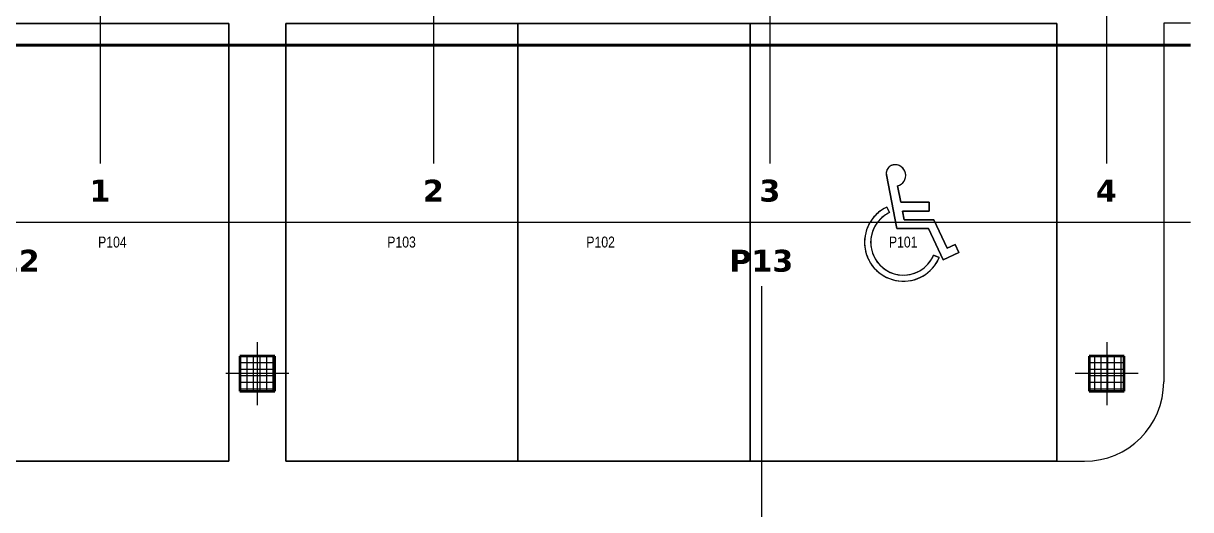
# Model space of a CAD drawing. Extents: x -932 to 937, y -179 to 471.
# Drawn here: x 115.6 to 382, y 145.9 to 257 of the extents above; entities that cross this region are included whole.
import ezdxf
from ezdxf.lldxf.tags import DXFTag

# ---------------------------------------------------------------- set-up
doc = ezdxf.new("R2010")
doc.units = 0
doc.layers.get('0').update_dxf_attribs({"lineweight": 13})
for name, color, linetype, lineweight, true_color in [('A-____-MATC-OTLN', 7, 'Strichpunkt - Mittel', 40, 0x0080ff), ('A-DETL-____-OTLN', 5, 'Continuous', 9, 0x0000ff), ('S-GRID-____-IDEN', 7, 'Continuous', 9, 0x5555aa)]:
    doc.layers.add(name, color=color, linetype=linetype, lineweight=lineweight, true_color=true_color)
for name, color, linetype, lineweight in [('A-DETL-____-THIN', 7, 'Continuous', 9), ('A-FLOR-____-OTLN', 7, 'Continuous', 9), ('C-PRKG-____-IDEN', 7, 'Continuous', 5), ('C-PRKG-____-OTLN', 7, 'Continuous', 9), ('S-COLS-____-MCUT', 7, 'Continuous', 35), ('S-COLS-____-OTLN', 7, 'Continuous', 9), ('S-GRID-____-OTLN', 7, 'Continuous', 5)]:
    doc.layers.add(name, color=color, linetype=linetype, lineweight=lineweight)
doc.styles.get("Standard").update_dxf_attribs({"font": 'arial.ttf'})
tags = doc.linetypes.add('_Rasterlinie_', pattern=[0.375, 0.2, -0.05, 0.075, -0.05]).pattern_tags.tags
tags[10:11] = [DXFTag(74, 4), DXFTag(75, 0), DXFTag(340, '0'), DXFTag(46, 1.0), DXFTag(50, 0.0), DXFTag(44, 0.0), DXFTag(45, 0.0)]
tags[8:9] = [DXFTag(74, 4), DXFTag(75, 0), DXFTag(340, '0'), DXFTag(46, 1.0), DXFTag(50, 0.0), DXFTag(44, 0.0), DXFTag(45, 0.0)]
tags[6:7] = [DXFTag(74, 4), DXFTag(75, 0), DXFTag(340, '0'), DXFTag(46, 1.0), DXFTag(50, 0.0), DXFTag(44, 0.0), DXFTag(45, 0.0)]
tags[4:5] = [DXFTag(74, 4), DXFTag(75, 0), DXFTag(340, '0'), DXFTag(46, 1.0), DXFTag(50, 0.0), DXFTag(44, 0.0), DXFTag(45, 0.0)]
tags = doc.linetypes.add('_Strichpunkt - Mittel_', pattern=[0.35, 0.15, -0.1, 0, -0.1]).pattern_tags.tags
tags[10:11] = [DXFTag(74, 4), DXFTag(75, 0), DXFTag(340, '0'), DXFTag(46, 1.0), DXFTag(50, 0.0), DXFTag(44, 0.0), DXFTag(45, 0.0)]
tags[8:9] = [DXFTag(74, 4), DXFTag(75, 0), DXFTag(340, '0'), DXFTag(46, 1.0), DXFTag(50, 0.0), DXFTag(44, 0.0), DXFTag(45, 0.0)]
tags[6:7] = [DXFTag(74, 4), DXFTag(75, 0), DXFTag(340, '0'), DXFTag(46, 1.0), DXFTag(50, 0.0), DXFTag(44, 0.0), DXFTag(45, 0.0)]
tags[4:5] = [DXFTag(74, 4), DXFTag(75, 0), DXFTag(340, '0'), DXFTag(46, 1.0), DXFTag(50, 0.0), DXFTag(44, 0.0), DXFTag(45, 0.0)]
tags = doc.linetypes.add('Strichpunkt - Mittel', pattern=[0.35, 0.15, -0.1, 0, -0.1]).pattern_tags.tags
tags[10:11] = [DXFTag(74, 4), DXFTag(75, 0), DXFTag(340, '0'), DXFTag(46, 1.0), DXFTag(50, 0.0), DXFTag(44, 0.0), DXFTag(45, 0.0)]
tags[8:9] = [DXFTag(74, 4), DXFTag(75, 0), DXFTag(340, '0'), DXFTag(46, 1.0), DXFTag(50, 0.0), DXFTag(44, 0.0), DXFTag(45, 0.0)]
tags[6:7] = [DXFTag(74, 4), DXFTag(75, 0), DXFTag(340, '0'), DXFTag(46, 1.0), DXFTag(50, 0.0), DXFTag(44, 0.0), DXFTag(45, 0.0)]
tags[4:5] = [DXFTag(74, 4), DXFTag(75, 0), DXFTag(340, '0'), DXFTag(46, 1.0), DXFTag(50, 0.0), DXFTag(44, 0.0), DXFTag(45, 0.0)]

# ---------------------------------------------------------------- blocks, each defined once
blk = doc.blocks.new('Referenz-A0UJ2H3XXE', base_point=(-911.85, -117.71))
at = {"layer": 'A-____-MATC-OTLN', "color": 0, "linetype": 'Strichpunkt - Mittel', "ltscale": 0.4}
blk.add_line((-911.85, 251.99), (382.01, 251.99), dxfattribs=at)
at = {"layer": 'A-DETL-____-OTLN', "color": 0, "linetype": '_Strichpunkt - Mittel_', "ltscale": 0.13}
for p, q in [((168.96, 184.19), (168.96, 169.79)), ((362.86, 184.19), (362.86, 169.79)), ((176.16, 176.99), (161.76, 176.99)), ((370.06, 176.99), (355.66, 176.99))]:
    blk.add_line(p, q, dxfattribs=at)
at = {"layer": 'A-DETL-____-THIN', "color": 0, "linetype": 'Continuous', "ltscale": 0.13}
for p, q in [((375.86, 256.99), (375.86, 175.09)), ((351.46, 156.99), (357.76, 156.99))]:
    blk.add_line(p, q, dxfattribs=at)
blk.add_ellipse((357.76, 175.09), major_axis=(0, -18.1), ratio=1, start_param=0, end_param=1.570796, dxfattribs=at)
at = {"layer": 'A-FLOR-____-OTLN', "color": 0, "linetype": 'Continuous', "ltscale": 0.13}
for p, q in [((375.86, 256.99), (375.86, 257.01)), ((382.01, 256.99), (375.86, 256.99))]:
    blk.add_line(p, q, dxfattribs=at)
at = {"layer": 'C-PRKG-____-OTLN', "color": 0, "linetype": 'Continuous', "ltscale": 0.13}
for p, q in [((162.46, 256.97), (109.46, 256.97)), ((162.46, 256.97), (109.46, 256.97)), ((109.46, 256.97), (162.46, 256.97)), ((162.46, 157), (162.46, 256.97)), ((162.46, 156.99), (162.46, 256.97)), ((162.46, 256.97), (162.46, 157)), ((162.46, 256.97), (162.46, 256.97)), ((228.46, 256.97), (175.46, 256.97)), ((175.46, 157), (175.46, 256.97)), ((228.46, 256.97), (175.46, 256.97)), ((175.46, 256.97), (175.46, 156.99)), ((175.46, 157), (175.46, 256.97)), ((175.46, 256.97), (228.46, 256.97)), ((175.46, 256.97), (175.46, 256.97)), ((281.46, 256.97), (228.46, 256.97)), ((228.46, 157), (228.46, 256.97)), ((281.46, 256.97), (228.46, 256.97)), ((228.46, 256.97), (228.46, 156.99)), ((228.46, 157), (228.46, 256.97)), ((228.46, 256.97), (281.46, 256.97)), ((228.46, 256.97), (228.46, 256.97)), ((228.46, 157), (228.46, 256.97)), ((228.46, 156.99), (228.46, 256.97)), ((228.46, 256.97), (228.46, 157)), ((228.46, 256.97), (228.46, 256.97)), ((281.46, 157), (281.46, 256.97)), ((281.46, 156.99), (281.46, 256.97)), ((281.46, 256.97), (281.46, 157)), ((281.46, 256.97), (281.46, 256.97)), ((351.46, 256.97), (281.46, 256.97)), ((351.46, 256.97), (281.46, 256.97)), ((281.46, 256.97), (281.46, 156.99)), ((281.46, 156.99), (281.46, 256.97)), ((281.46, 256.97), (351.46, 256.97)), ((281.46, 256.97), (281.46, 256.97)), ((351.46, 156.99), (351.46, 256.97)), ((351.46, 256.97), (351.46, 156.99)), ((351.46, 256.97), (351.46, 256.97)), ((312.53, 222.76), (312.53, 222.75)), ((312.57, 222.39), (314.95, 210.12)), ((314.95, 210.12), (312.57, 222.39)), ((316.98, 222.26), (316.98, 222.26)), ((315.82, 216.12), (315.09, 219.89)), ((315.09, 219.89), (315.82, 216.12)), ((315.09, 219.89), (315.09, 219.89)), ((322.34, 216.12), (315.82, 216.12)), ((315.82, 216.12), (322.34, 216.12)), ((315.82, 216.12), (315.82, 216.12)), ((322.34, 214.12), (322.34, 216.12)), ((322.34, 216.12), (322.34, 214.12)), ((322.34, 216.12), (322.34, 216.12)), ((313.28, 213.76), (312.68, 215.03)), ((312.68, 215.03), (313.28, 213.76)), ((312.68, 215.03), (312.68, 215.03)), ((313.28, 213.76), (313.28, 213.76)), ((316.6, 212.12), (316.21, 214.12)), ((316.21, 214.12), (322.34, 214.12)), ((322.34, 214.12), (316.21, 214.12)), ((316.21, 214.12), (316.6, 212.12)), ((316.21, 214.12), (316.21, 214.12)), ((322.34, 214.12), (322.34, 214.12)), ((323.42, 212.12), (316.6, 212.12)), ((316.6, 212.12), (323.42, 212.12)), ((316.6, 212.12), (316.6, 212.12)), ((326.46, 205.62), (323.42, 212.12)), ((323.42, 212.12), (326.46, 205.62)), ((323.42, 212.12), (323.42, 212.12)), ((314.95, 210.12), (322.15, 210.12)), ((322.15, 210.12), (314.95, 210.12)), ((314.95, 210.12), (314.95, 210.12)), ((322.15, 210.12), (325.49, 202.96)), ((325.49, 202.96), (322.15, 210.12)), ((322.15, 210.12), (322.15, 210.12)), ((307.57, 206.98), (307.57, 206.98)), ((328.27, 206.46), (326.46, 205.62)), ((326.46, 205.62), (328.27, 206.46)), ((326.46, 205.62), (326.46, 205.62)), ((329.11, 204.65), (328.27, 206.46)), ((328.27, 206.46), (329.11, 204.65)), ((328.27, 206.46), (328.27, 206.46)), ((324.64, 203.49), (323.35, 204.04)), ((323.35, 204.04), (324.64, 203.49)), ((323.35, 204.04), (323.35, 204.04)), ((324.64, 203.49), (324.64, 203.49)), ((325.49, 202.96), (329.11, 204.65)), ((329.11, 204.65), (325.49, 202.96)), ((325.49, 202.96), (325.49, 202.96)), ((329.11, 204.65), (329.11, 204.65)), ((162.46, 157), (109.46, 157)), ((162.46, 157), (109.46, 157)), ((109.46, 156.99), (162.46, 156.99)), ((162.46, 157), (162.46, 156.99)), ((228.46, 157), (175.46, 157)), ((228.46, 157), (175.46, 157)), ((175.46, 156.99), (175.46, 157)), ((175.46, 156.99), (228.46, 156.99)), ((281.46, 157), (228.46, 157)), ((281.46, 157), (228.46, 157)), ((228.46, 156.99), (228.46, 157)), ((228.46, 157), (228.46, 156.99)), ((228.46, 156.99), (281.46, 156.99)), ((281.46, 157), (281.46, 156.99)), ((351.46, 156.99), (281.46, 156.99)), ((281.46, 156.99), (351.46, 156.99)), ((351.46, 156.99), (281.46, 156.99)), ((281.46, 156.99), (281.46, 156.99)), ((351.46, 156.99), (351.46, 156.99))]:
    blk.add_line(p, q, dxfattribs=at)
for centre, major_axis, start_param, end_param in [((314.45, 222.75), (1.92, 0), 1.762783, 3.333579), ((314.45, 222.76), (1.92, 0), 2.548417, 2.80998), ((314.45, 222.76), (1.92, 0), 2.286663, 2.548181), ((314.45, 222.76), (1.92, 0), 1.762783, 2.286381), ((314.55, 222.26), (2.43, 0), 4.935437, 8.045968), ((314.55, 222.26), (2.43, 0), 0.725939, 1.762783), ((314.55, 222.26), (2.43, 0), 0.466728, 0.725737), ((314.45, 222.76), (1.92, 0), 3.071779, 3.333579), ((314.45, 222.76), (1.92, 0), 2.810196, 3.071779), ((314.55, 222.26), (2.43, 0), 5.713069, 5.972095), ((314.55, 222.26), (2.43, 0), 0.207517, 0.466551), ((314.55, 222.26), (2.43, 0), 5.97228, 6.231321), ((314.55, 222.26), (2.43, 0), 6.231491, 6.490702), ((314.55, 222.26), (2.43, 0), 4.935437, 5.712851), ((316.46, 206.98), (8.89, 0), 2.009748, 5.87914), ((316.46, 206.98), (7.49, 0), 2.009748, 5.87914), ((316.46, 206.98), (8.89, 0), 2.346277, 2.514451), ((316.46, 206.98), (8.89, 0), 2.009748, 2.346217), ((316.46, 206.98), (7.49, 0), 2.009748, 2.378262), ((316.46, 206.98), (8.89, 0), 2.682735, 2.85092), ((316.46, 206.98), (8.89, 0), 2.514505, 2.682686), ((316.46, 206.98), (7.49, 0), 2.56258, 2.746775), ((316.46, 206.98), (7.49, 0), 2.378331, 2.562518), ((316.46, 206.98), (8.89, 0), 3.019155, 3.187389), ((316.46, 206.98), (8.89, 0), 2.850967, 3.019155), ((316.46, 206.98), (7.49, 0), 2.931087, 3.115289), ((316.46, 206.98), (7.49, 0), 2.746832, 2.931032), ((316.46, 206.98), (8.89, 0), 3.187435, 3.355624), ((316.46, 206.98), (7.49, 0), 3.115343, 3.299545), ((316.46, 206.98), (7.49, 0), 3.299601, 3.483802), ((316.46, 206.98), (8.89, 0), 3.355671, 3.523858), ((316.46, 206.98), (8.89, 0), 3.523909, 3.692092), ((316.46, 206.98), (7.49, 0), 3.483862, 3.668059), ((316.46, 206.98), (7.49, 0), 3.668126, 5.694814), ((316.46, 206.98), (7.49, 0), 5.694883, 5.879078), ((316.46, 206.98), (8.89, 0), 5.710906, 5.879088), ((316.46, 206.98), (8.89, 0), 3.692149, 5.710848)]:
    blk.add_ellipse(centre, major_axis=major_axis, ratio=0.999794, start_param=start_param, end_param=end_param, dxfattribs=at)
at = {"layer": 'S-COLS-____-MCUT', "color": 0, "linetype": 'Continuous', "ltscale": 0.35}
for p, q in [((172.96, 180.99), (164.96, 180.99)), ((164.96, 180.99), (164.96, 172.99)), ((172.96, 172.99), (172.96, 180.99)), ((366.86, 180.99), (358.86, 180.99)), ((358.86, 180.99), (358.86, 172.99)), ((366.86, 172.99), (366.86, 180.99)), ((164.96, 172.99), (172.96, 172.99)), ((358.86, 172.99), (366.86, 172.99))]:
    blk.add_line(p, q, dxfattribs=at)
at = {"layer": 'S-COLS-____-OTLN', "color": 0, "linetype": 'Continuous', "ltscale": 0.13}
for p, q in [((164.96, 179.55), (172.96, 179.55)), ((165.12, 172.99), (165.12, 180.99)), ((166.62, 172.99), (166.62, 180.99)), ((168.12, 172.99), (168.12, 180.99)), ((169.62, 172.99), (169.62, 180.99)), ((171.12, 172.99), (171.12, 180.99)), ((172.62, 172.99), (172.62, 180.99)), ((358.86, 179.55), (366.86, 179.55)), ((360.12, 172.99), (360.12, 180.99)), ((361.62, 172.99), (361.62, 180.99)), ((363.12, 172.99), (363.12, 180.99)), ((364.62, 172.99), (364.62, 180.99)), ((366.12, 172.99), (366.12, 180.99)), ((164.96, 178.05), (172.96, 178.05)), ((164.96, 176.55), (172.96, 176.55)), ((358.86, 178.05), (366.86, 178.05)), ((358.86, 176.55), (366.86, 176.55)), ((164.96, 175.05), (172.96, 175.05)), ((164.96, 173.55), (172.96, 173.55)), ((358.86, 175.05), (366.86, 175.05)), ((358.86, 173.55), (366.86, 173.55))]:
    blk.add_line(p, q, dxfattribs=at)
at = {"layer": 'S-GRID-____-OTLN', "color": 0, "linetype": '_Rasterlinie_', "ltscale": 0.13}
for p, q in [((133.16, 224.99), (133.16, 403.53)), ((209.26, 224.99), (209.26, 403.53)), ((286.06, 224.99), (286.06, 403.53)), ((362.86, 224.99), (362.86, 403.53)), ((-857.98, 211.59), (382.01, 211.59)), ((284.16, -109.11), (284.16, 196.99))]:
    blk.add_line(p, q, dxfattribs=at)
at = {"layer": 'C-PRKG-____-IDEN', "color": 0, "linetype": 'Continuous', "ltscale": 0.13, "char_height": 2.5, "attachment_point": 1}
for s, insert in [('{\\W0.8;\\fArial;P104}', (132.63, 208.29)), ('{\\W0.8;\\fArial;P103}', (198.63, 208.29)), ('{\\W0.8;\\fArial;P102}', (244.07, 208.29)), ('{\\W0.8;\\fArial;P101}', (313.13, 208.29))]:
    blk.add_mtext(s, dxfattribs=dict(at, insert=insert))
at = {"layer": 'S-GRID-____-IDEN', "color": 0, "linetype": 'Continuous', "lineweight": 5, "ltscale": 0.13, "char_height": 5, "attachment_point": 1}
for s, insert in [('{\\fVerdana|b1|i0;1}', (130.68, 221.28)), ('{\\fVerdana|b1|i0;2}', (206.78, 221.28)), ('{\\fVerdana|b1|i0;3}', (283.58, 221.28)), ('{\\fVerdana|b1|i0;4}', (360.38, 221.28)), ('{\\fVerdana|b1|i0;P12}', (104.72, 205.28)), ('{\\fVerdana|b1|i0;P13}', (276.72, 205.28))]:
    blk.add_mtext(s, dxfattribs=dict(at, insert=insert))

msp = doc.modelspace()

# ---------------------------------------------------------------- block references
at = {"color": 9, "lineweight": 25, "ltscale": 0.25, "true_color": 0xc0c0c0}
msp.add_blockref('Referenz-A0UJ2H3XXE', (-911.85, -117.71), dxfattribs=at)

doc.saveas('drawing.dxf')
